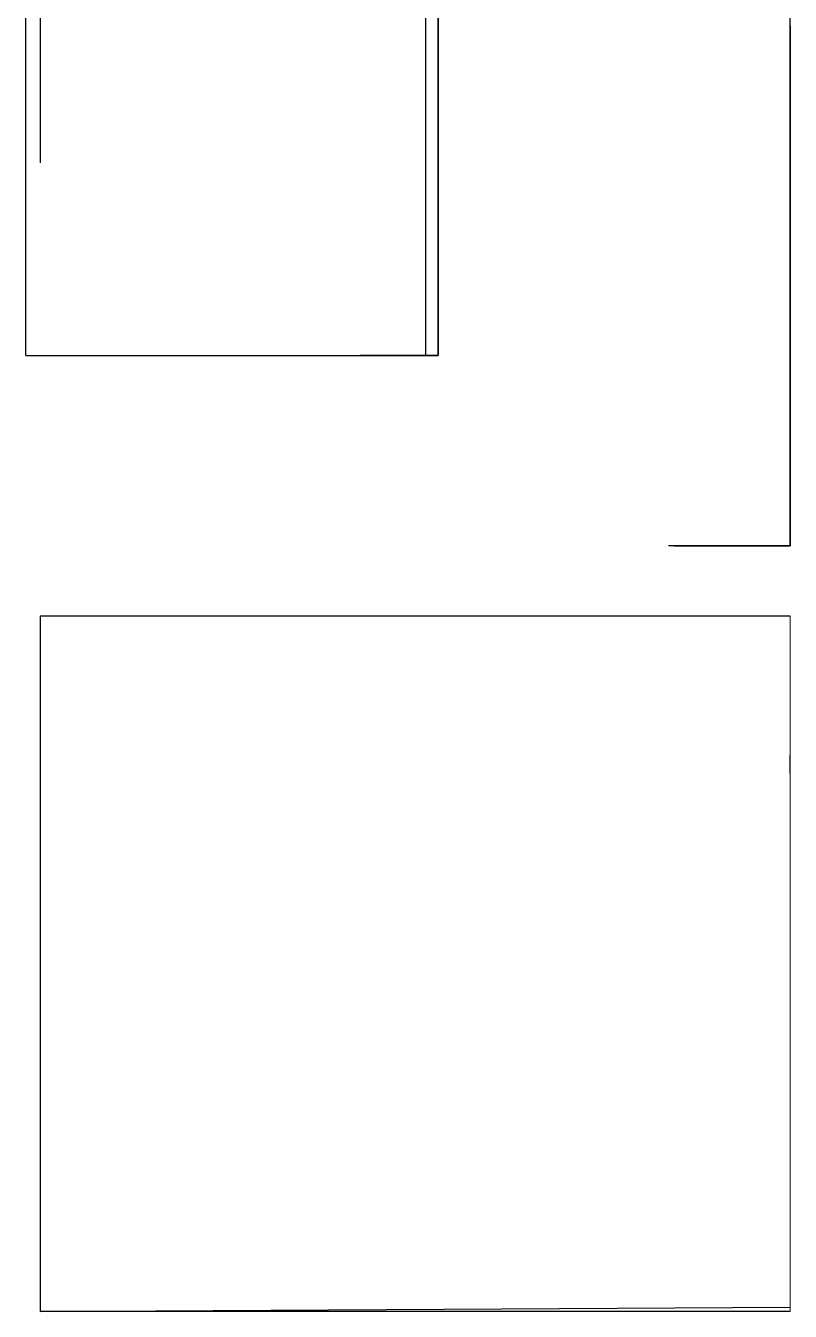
# Model space of a CAD drawing. Header units: millimetres. Extents: x 2477 to 4679, y 796 to 3828.
# Drawn here: x 2513 to 3125, y 796 to 1824 of the extents above; entities that cross this region are included whole.
import ezdxf

# ---------------------------------------------------------------- set-up
doc = ezdxf.new("R2010")
doc.units = ezdxf.units.MM
doc.header["$MEASUREMENT"] = 0
for name, color, linetype in [('BASE', 7, 'Continuous'), ('BOTTOM - 400_1', 7, 'Continuous'), ('REFRIGERATOR', 7, 'Continuous'), ('TOP - 400_1', 7, 'Continuous')]:
    doc.layers.add(name, color=color, linetype=linetype)

msp = doc.modelspace()

# ---------------------------------------------------------------- linework, layer by layer
at = {"layer": 'BASE', "color": 7}
for p, q in [((2524.8, 2979.2, 40), (2524.8, 1714.4, 40)), ((3124.8, 1408.2, 40), (3124.8, 2979.2, 40)), ((3031.8, 1408.2, 40), (3124.8, 1408.2, 40))]:
    msp.add_line(p, q, dxfattribs=at)
at = {"layer": 'BASE', "color": 7, "extrusion": (0, 0, -1)}
for p, q in [((3124.8, 1424.2, -878), (3124.8, 1408.2, -878)), ((3124.8, 1408.2, -878), (3027.4, 1408.2, -878))]:
    msp.add_line(p, q, dxfattribs=at)
at = {"layer": 'BASE', "color": 7, "extrusion": (0, -1, 0)}
for p, q in [((3124.8, 1408.2, -878), (3027.4, 1408.2, -878)), ((3031.8, 1408.2, 40), (3124.8, 1408.2, 40)), ((3032, 1408.2), (3124.8, 1408.2)), ((3124.8, 1408.2), (3032, 1408.2)), ((3124.8, 1408.2), (3124.8, 1408.2, -878)), ((3124.8, 1408.2), (3124.8, 1408.2, 40))]:
    msp.add_line(p, q, dxfattribs=at)
at = {"layer": 'BOTTOM - 400_1', "color": 7, "extrusion": (1, 2e-16, 0)}
msp.add_line((3124.8, 1424.2, -160.3), (3124.8, 1824.2, -160.3), dxfattribs=at)
at = {"layer": 'BOTTOM - 400_1', "color": 7, "extrusion": (1, 2e-16, 0), "elevation": 3124.8}
for points in [[(1424.2, 0), (1824.2, 0), (1824.2, -723), (1424.2, -723)], [(1424.2, -723), (1824.2, -723), (1824.2, -878), (1424.2, -878)], [(1766.8, -202.6), (1775.9, -202.6), (1775.9, -328), (1766.8, -328)], [(1561.5, -62.6), (1686.9, -62.6), (1686.9, -71.7), (1561.5, -71.7)]]:
    msp.add_lwpolyline(points, close=True, dxfattribs=at)
at = {"layer": 'REFRIGERATOR'}
for p, q in [((3124.8, 1352, 907), (2524.8, 1352, 907)), ((2524.8, 1352, 907), (2524.8, 796, 907)), ((2524.8, 796, 907), (3124.8, 799.4, 907)), ((3124.8, 796, -878), (2524.8, 796, -878)), ((2524.8, 796, -878), (2524.8, 796, 907))]:
    msp.add_line(p, q, dxfattribs=at)
at = {"layer": 'REFRIGERATOR', "lineweight": 18, "extrusion": (1, -1e-16, 1e-16)}
for p, q in [((3124.8, 1352, -878), (3124.8, 1352, 907)), ((3124.8, 796, -878), (3124.8, 1352, -878)), ((3124.8, 1352, -143), (3124.8, 799.4, -143)), ((3124.8, 1352, -153), (3124.8, 799.4, -153)), ((3124.8, 799.4, 907), (3124.8, 1352, 907)), ((3124.8, 1275.4, -878), (3124.8, 1275.4, -893)), ((3124.8, 1275.4, -893), (3124.8, 1255.4, -893)), ((3124.8, 1255.6, -153), (3124.4, 1226.2, -171.1)), ((3124.8, 1255.4, -893), (3124.8, 1255.4, -878)), ((3124.8, 928.8, -171.1), (3124.8, 1226.2, -171.1)), ((3124.8, 899.4, -153), (3124.8, 928.8, -171.1)), ((3124.8, 879.4, -893), (3124.8, 899.4, -893)), ((3124.8, 899.4, -893), (3124.8, 899.4, -878)), ((3124.8, 879.4, -878), (3124.8, 879.4, -893)), ((3124.8, 799.4, -878), (3124.8, 799.4, 907))]:
    msp.add_line(p, q, dxfattribs=at)
at = {"layer": 'TOP - 400_1', "color": 7}
for p, q in [((2513.2, 1560.4, 1218.5), (2513.2, 1960.4, 1218.5)), ((2843.2, 1960.4, 1218.5), (2843.2, 1560.4, 1218.5)), ((2513.2, 1560.4, 1218.5), (2843.2, 1560.4, 1218.5)), ((2843.2, 1560.4, 495.5), (2780.7, 1560.4, 495.5))]:
    msp.add_line(p, q, dxfattribs=at)
at = {"layer": 'TOP - 400_1', "color": 7, "extrusion": (-1, 0, 0)}
for p, q in [((2513.2, 1560.4, 1218.5), (2513.2, 1960.4, 1218.5)), ((2513.2, 1560.4, 759.1), (2513.2, 1560.4, 1218.5))]:
    msp.add_line(p, q, dxfattribs=at)
at = {"layer": 'TOP - 400_1', "color": 7, "extrusion": (1, -1e-16, 1e-16)}
for p, q in [((2833.2, 1560.4, 1218.5), (2833.2, 1960.4, 1218.5)), ((2833.2, 1560.4, 495.5), (2833.2, 1560.4, 1218.5))]:
    msp.add_line(p, q, dxfattribs=at)
at = {"layer": 'TOP - 400_1', "color": 7, "extrusion": (1, 0, 0)}
for p, q in [((2843.2, 1560.4, 495.5), (2843.2, 1960.4, 495.5)), ((2843.2, 1960.4, 1218.5), (2843.2, 1560.4, 1218.5)), ((2843.2, 1560.4, 1218.5), (2843.2, 1560.4, 796.6))]:
    msp.add_line(p, q, dxfattribs=at)
at = {"layer": 'TOP - 400_1', "color": 7, "extrusion": (0, 0, -1)}
msp.add_line((2843.2, 1560.4, 495.5), (2843.2, 1960.4, 495.5), dxfattribs=at)
at = {"layer": 'TOP - 400_1', "color": 7, "extrusion": (0, -1, 0)}
for p, q in [((2513.2, 1560.4, 759.1), (2513.2, 1560.4, 1218.5)), ((2843.2, 1560.4, 1218.5), (2843.2, 1560.4, 495.5))]:
    msp.add_line(p, q, dxfattribs=at)

doc.saveas('drawing.dxf')
